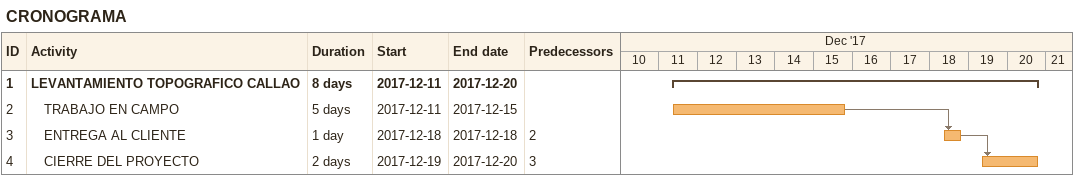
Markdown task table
CRONOGRAMA

| ID | Level | Task | Duration | Start | Finish | Predecessors |
|---|---|---|---|---|---|---|
| 1 | 1 | **LEVANTAMIENTO TOPOGRAFICO CALLAO** | 8d | 2017-12-11 | 2017-12-20 |  |
| 2 | 2 | TRABAJO EN CAMPO | 5d | 2017-12-11 | 2017-12-15 |  |
| 3 | 2 | ENTREGA AL CLIENTE | 1d | 2017-12-18 | 2017-12-18 | 2 |
| 4 | 2 | CIERRE DEL PROYECTO | 2d | 2017-12-19 | 2017-12-20 | 3 |
